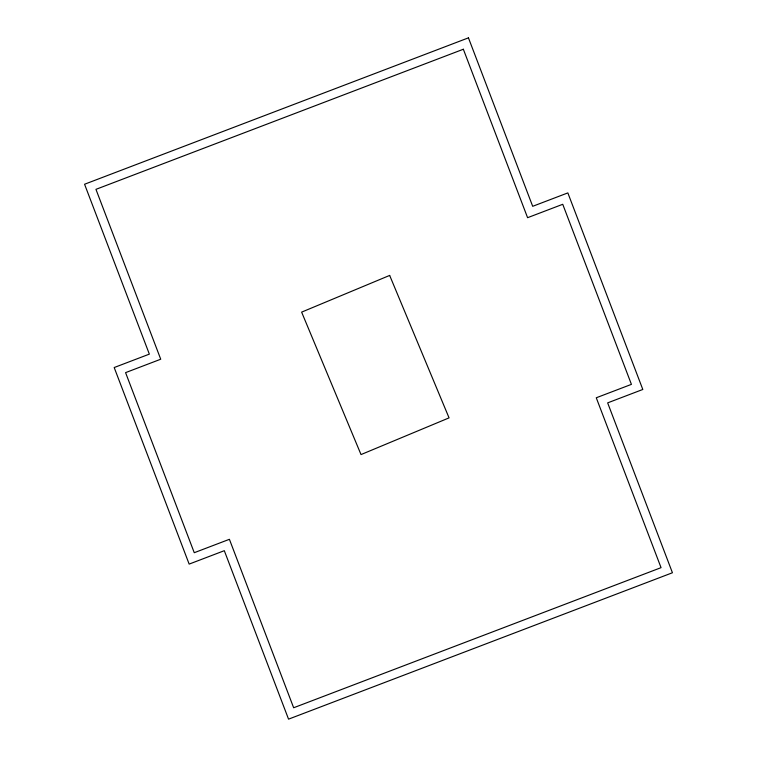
<?xml version="1.0" encoding="UTF-8"?>
<svg xmlns="http://www.w3.org/2000/svg" width="757" height="757" viewBox="0 0 757 757"><rect width="100%" height="100%" fill="white"/><g stroke="black" fill="none" stroke-linecap="round" stroke-linejoin="round"><path stroke-width="1.14" d="M389.666 275.425L301.627 312.13L361.023 454.579L449.062 417.873L389.666 275.425M468.451 37.85L84.566 184.244L149.347 354.125L114.193 367.533L189.155 564.097L224.309 550.689L288.549 719.15L672.434 572.756L607.653 402.875L642.807 389.467L567.845 192.903L532.691 206.311L468.451 37.85M463.35 49.243L95.95 189.345L160.73 359.225L125.577 372.633L194.256 552.705L229.409 539.306L293.65 707.757L661.05 567.655L596.27 397.775L631.423 384.367L562.744 204.295L527.591 217.694L463.35 49.243"/></g></svg>
